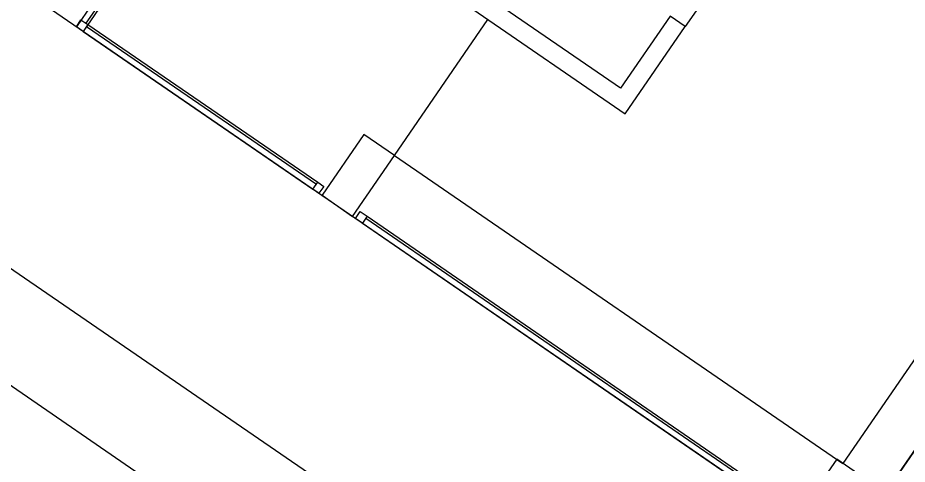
# Model space of a CAD drawing. Header units: metres. Extents: x 2 to 323, y -2 to 254.
# Drawn here: x 103.221 to 108.026, y 176.258 to 178.673 of the extents above; entities that cross this region are included whole.
import ezdxf

# ---------------------------------------------------------------- set-up
doc = ezdxf.new("R2010")
doc.units = ezdxf.units.M
doc.layers.add('REFERENCIA', color=7, linetype='Continuous')

msp = doc.modelspace()

# ---------------------------------------------------------------- linework, layer by layer
at = {"layer": 'REFERENCIA'}
for p, q in [((91.978, 184.387), (106.152, 174.643)), ((91.978, 184.387), (106.152, 174.643)), ((91.978, 184.387), (106.152, 174.643)), ((107.71, 179.91), (106.827, 178.626)), ((107.71, 179.91), (106.827, 178.626)), ((107.71, 179.91), (106.827, 178.626)), ((103.722, 178.894), (103.537, 178.625)), ((103.722, 178.894), (103.537, 178.625)), ((103.722, 178.894), (103.537, 178.625)), ((103.759, 178.869), (103.574, 178.6)), ((103.759, 178.869), (103.574, 178.6)), ((103.759, 178.869), (103.574, 178.6)), ((103.749, 178.876), (103.589, 178.644)), ((103.749, 178.876), (103.589, 178.644)), ((103.749, 178.876), (103.589, 178.644)), ((105.256, 177.929), (105.761, 178.664)), ((105.256, 177.929), (105.761, 178.664)), ((105.256, 177.929), (105.761, 178.664)), ((103.574, 178.6), (104.815, 177.747)), ((103.574, 178.6), (104.815, 177.747)), ((103.574, 178.6), (104.815, 177.747)), ((103.592, 178.627), (104.834, 177.773)), ((103.592, 178.627), (104.834, 177.773)), ((103.592, 178.627), (104.834, 177.773)), ((103.599, 178.637), (104.841, 177.784)), ((103.599, 178.637), (104.841, 177.784)), ((103.599, 178.637), (104.841, 177.784)), ((105.256, 177.929), (107.679, 176.263)), ((105.256, 177.929), (107.679, 176.263)), ((105.256, 177.929), (107.679, 176.263)), ((105.101, 177.589), (107.384, 176.02)), ((105.101, 177.589), (107.384, 176.02)), ((105.101, 177.589), (107.384, 176.02)), ((105.108, 177.6), (107.391, 176.03)), ((105.108, 177.6), (107.391, 176.03)), ((105.108, 177.6), (107.391, 176.03)), ((105.083, 177.563), (107.366, 175.993)), ((105.083, 177.563), (107.366, 175.993)), ((105.083, 177.563), (107.366, 175.993)), ((105.864, 177.068), (105.861, 177.064)), ((105.864, 177.068), (105.861, 177.064)), ((105.864, 177.068), (105.861, 177.064)), ((106.622, 176.541), (106.625, 176.545)), ((106.622, 176.541), (106.625, 176.545)), ((106.622, 176.541), (106.625, 176.545))]:
    msp.add_line(p, q, dxfattribs=at)
for points in [[(90.081, 187.875), (92.626, 191.576), (90.133, 193.29), (91.317, 195.013), (91.284, 195.036), (92.944, 197.45), (114.105, 182.904), (129.398, 176.048), (129.431, 176.025), (122.372, 165.757), (107.621, 175.897), (107.584, 175.843), (94.976, 184.51), (90.081, 187.875)], [(90.081, 187.875), (92.626, 191.576), (90.133, 193.29), (91.317, 195.013), (91.284, 195.036), (92.944, 197.45), (114.105, 182.904), (129.398, 176.048), (129.431, 176.025), (122.372, 165.757), (107.621, 175.897), (107.584, 175.843), (94.976, 184.51), (90.081, 187.875)], [(92.522, 191.745), (110.273, 179.543), (106.958, 174.72), (89.207, 186.923), (92.522, 191.745)], [(92.522, 191.745), (110.273, 179.543), (106.958, 174.72), (89.207, 186.923), (92.522, 191.745)], [(104.865, 177.713), (105.029, 177.599), (105.256, 177.929), (105.091, 178.042), (104.865, 177.713)], [(104.865, 177.713), (105.029, 177.599), (105.256, 177.929), (105.091, 178.042), (104.865, 177.713)], [(104.815, 177.747), (104.841, 177.784), (104.874, 177.761), (104.848, 177.724), (104.815, 177.747)], [(104.815, 177.747), (104.841, 177.784), (104.874, 177.761), (104.848, 177.724), (104.815, 177.747)], [(104.815, 177.747), (104.841, 177.784), (104.874, 177.761), (104.848, 177.724), (104.815, 177.747)], [(105.046, 177.588), (105.071, 177.625), (105.108, 177.6), (105.083, 177.563), (105.046, 177.588)], [(105.046, 177.588), (105.071, 177.625), (105.108, 177.6), (105.083, 177.563), (105.046, 177.588)], [(105.046, 177.588), (105.071, 177.625), (105.108, 177.6), (105.083, 177.563), (105.046, 177.588)], [(107.419, 175.957), (107.584, 175.843), (107.811, 176.173), (107.646, 176.286), (107.419, 175.957)], [(107.419, 175.957), (107.584, 175.843), (107.811, 176.173), (107.646, 176.286), (107.419, 175.957)]]:
    msp.add_lwpolyline(points, close=True, dxfattribs=at)
for points in [[(107.713, 176.031), (107.812, 175.963), (110.273, 179.543), (94.851, 190.145), (94.681, 189.898), (99.953, 186.274)], [(107.713, 176.031), (107.812, 175.963), (110.273, 179.543), (94.851, 190.145), (94.681, 189.898), (99.953, 186.274)], [(107.713, 176.031), (107.812, 175.963), (110.273, 179.543), (94.851, 190.145), (94.681, 189.898), (99.953, 186.274)], [(105.633, 181.301), (106.142, 182.043), (107.378, 181.193), (105.679, 178.72), (106.503, 178.154), (106.827, 178.626), (106.745, 178.683)], [(105.633, 181.301), (106.142, 182.043), (107.378, 181.193), (105.679, 178.72), (106.503, 178.154), (106.827, 178.626), (106.745, 178.683)], [(105.633, 181.301), (106.142, 182.043), (107.378, 181.193), (105.679, 178.72), (106.503, 178.154), (106.827, 178.626), (106.745, 178.683)], [(106.745, 178.683), (106.477, 178.293), (105.818, 178.746), (107.461, 181.136), (108.12, 180.683), (107.582, 179.9), (107.664, 179.844)], [(106.745, 178.683), (106.477, 178.293), (105.818, 178.746), (107.461, 181.136), (108.12, 180.683), (107.582, 179.9), (107.664, 179.844)], [(106.745, 178.683), (106.477, 178.293), (105.818, 178.746), (107.461, 181.136), (108.12, 180.683), (107.582, 179.9), (107.664, 179.844)], [(107.664, 179.844), (108.203, 180.627), (109.884, 179.471), (107.679, 176.263)], [(107.664, 179.844), (108.203, 180.627), (109.884, 179.471), (107.679, 176.263)], [(107.664, 179.844), (108.203, 180.627), (109.884, 179.471), (107.679, 176.263)], [(103.562, 178.662), (103.599, 178.637), (103.574, 178.6), (103.537, 178.625), (103.562, 178.662)], [(103.562, 178.662), (103.599, 178.637), (103.574, 178.6), (103.537, 178.625), (103.562, 178.662)], [(103.562, 178.662), (103.599, 178.637), (103.574, 178.6), (103.537, 178.625), (103.562, 178.662)]]:
    msp.add_lwpolyline(points, dxfattribs=at)

doc.saveas('drawing.dxf')
